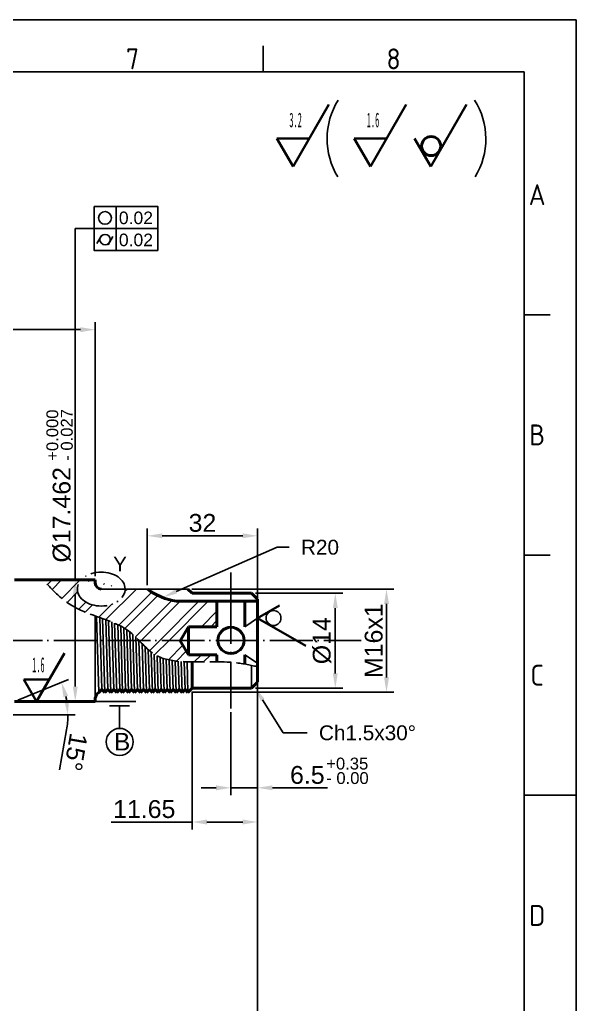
# Model space of a CAD drawing. Header units: millimetres. Extents: x 4780 to 5149, y 1689 to 1950.
# Drawn here: x 5055 to 5148.7, y 1784.4 to 1950.1 of the extents above; entities that cross this region are included whole.
import ezdxf
from ezdxf import colors
from ezdxf.entities.mleader import LeaderData, LeaderLine
from ezdxf.enums import TextEntityAlignment as Align
from ezdxf.math import Vec2, Vec3

# ---------------------------------------------------------------- set-up
doc = ezdxf.new("R2010")
doc.units = ezdxf.units.MM
for name, pattern in [('ACAD_ISO02W100', [15, 12, -3]), ('ACAD_ISO04W100', [30, 24, -3, 0, -3]), ('ACAD_ISO05W100', [33, 24, -3, 0, -3, 0, -3])]:
    doc.linetypes.add(name, pattern=pattern)
for name, color, linetype, lineweight in [('AM_0', 7, 'Continuous', 40), ('AM_4', 1, 'ACAD_ISO04W100', 25), ('AM_5', 3, 'Continuous', 25), ('AM_8', 40, 'ACAD_ISO02W100', 35), ('AM_BOR', 2, 'ACAD_ISO05W100', 35), ('CAXA4', 3, 'Continuous', 25)]:
    doc.layers.add(name, color=color, linetype=linetype, lineweight=lineweight)
doc.styles.add('ACISOTS', font='isocp.shx', dxfattribs={"height": 1})
doc.styles.get("Standard").update_dxf_attribs({"font": 'arial.ttf'})
doc.styles.add('UserTxtStyle3', font='', dxfattribs={"width": 0.4})
doc.styles.get('UserTxtStyle3').set_extended_font_data('FangSong_GB2312')
doc.dimstyles.new('ISO-25', dxfattribs={"dimtxt": 3, "dimasz": 2.5, "dimexe": 1.25, "dimexo": 0.625, "dimtad": 1, "dimtxsty": 'Standard', "dimcen": 2.5, "dimadec": 0, "dimazin": 0, "dimtfac": 1, "dimtmove": 0, "dimatfit": 3, "dimfxl": 1, "dimarcsym": 0})
pattern_1 = [(45, (0, -12.9047), (-2.3573172, 2.3573172), []), (45, (1.5715, -12.9047), (-2.3573172, 2.3573172), [])]

# ---------------------------------------------------------------- blocks, each defined once
blk = doc.blocks.new('A3 ZTL')
for p, q in [((401.17, 280.82), (19.57, 280.82)), ((401.17, 9.78), (401.17, 280.82))]:
    blk.add_line(p, q)
at = {"layer": 'AM_BOR', "color": 135, "linetype": 'Continuous', "lineweight": 25}
for p, q in [((0, 290.61), (410.96, 290.61)), ((410.96, 290.61), (410.96, 0))]:
    blk.add_line(p, q, dxfattribs=at)
at = {"layer": 'AM_BOR', "color": 135, "lineweight": 25}
for p, q in [((352.25, 280.82), (352.25, 285.71)), ((406.07, 235.32), (401.17, 235.32)), ((406.07, 190.31), (401.17, 190.31)), ((401.17, 145.3), (410.96, 145.3))]:
    blk.add_line(p, q, dxfattribs=at)
at = {"layer": 'AM_BOR', "color": 135, "lineweight": 25, "style": 'ACISOTS'}
for s, p in [('7', (327.79, 283.27)), ('8', (376.71, 283.27)), ('A', (403.62, 257.83)), ('B', (403.62, 212.82)), ('C', (403.62, 167.81)), ('D', (403.62, 122.8))]:
    blk.add_text(s, height=3.91, dxfattribs=at).set_placement(p, align=Align.MIDDLE)
blk = doc.blocks.new('*D202')
at = {"layer": 'AM_5', "color": 0, "lineweight": -2}
for p, q in [((5083.98, 1854.24), (5118.03, 1854.24)), ((5116.78, 1851.74), (5116.78, 1839.36)), ((5083.98, 1836.86), (5118.03, 1836.86))]:
    blk.add_line(p, q, dxfattribs=at)
at = {"layer": 'AM_5', "color": 0}
for points in [[(5116.37, 1851.74), (5117.2, 1851.74), (5116.78, 1854.24)], [(5116.37, 1839.36), (5117.2, 1839.36), (5116.78, 1836.86)]]:
    blk.add_solid(points, dxfattribs=at)
at = {"layer": 'Defpoints', "color": 0}
for p in [(5083.35, 1854.24), (5083.35, 1836.86), (5116.78, 1836.86)]:
    blk.add_point(p, dxfattribs=at)
at = {"layer": 'AM_5', "color": 0, "insert": (5114.63, 1845.55), "char_height": 3, "attachment_point": 5, "rotation": 90}
blk.add_mtext('M16x1', dxfattribs=at)
blk = doc.blocks.new('*D203')
at = {"layer": 'AM_5', "color": 0, "lineweight": -2}
for p, q in [((5094.7, 1853.55), (5109.41, 1853.55)), ((5108.16, 1851.05), (5108.16, 1840.05)), ((5094.7, 1837.55), (5109.41, 1837.55))]:
    blk.add_line(p, q, dxfattribs=at)
at = {"layer": 'AM_5', "color": 0}
for points in [[(5107.75, 1851.05), (5108.58, 1851.05), (5108.16, 1853.55)], [(5107.75, 1840.05), (5108.58, 1840.05), (5108.16, 1837.55)]]:
    blk.add_solid(points, dxfattribs=at)
at = {"layer": 'Defpoints', "color": 0}
for p in [(5094.07, 1853.55), (5094.07, 1837.55), (5108.16, 1837.55)]:
    blk.add_point(p, dxfattribs=at)
at = {"layer": 'AM_5', "color": 0, "insert": (5105.92, 1845.55), "char_height": 3, "attachment_point": 5, "rotation": 90}
blk.add_mtext('%%C14', dxfattribs=at)
blk = doc.blocks.new('*D204')
at = {"layer": 'AM_5', "color": 0, "lineweight": -2}
for p, q in [((5076.51, 1854.87), (5076.51, 1864.45)), ((5095.07, 1852.8), (5095.07, 1864.45)), ((5079.01, 1863.2), (5092.57, 1863.2))]:
    blk.add_line(p, q, dxfattribs=at)
at = {"layer": 'AM_5', "color": 0}
for points in [[(5079.01, 1863.62), (5079.01, 1862.79), (5076.51, 1863.2)], [(5092.57, 1863.62), (5092.57, 1862.79), (5095.07, 1863.2)]]:
    blk.add_solid(points, dxfattribs=at)
at = {"layer": 'Defpoints', "color": 0}
for p in [(5095.07, 1863.2), (5076.51, 1854.24), (5095.07, 1852.18)]:
    blk.add_point(p, dxfattribs=at)
at = {"layer": 'AM_5', "color": 0, "insert": (5085.79, 1865.36), "char_height": 3, "attachment_point": 5}
blk.add_mtext('32', dxfattribs=at)
blk = doc.blocks.new('*D205')
at = {"layer": 'AM_5', "color": 0, "lineweight": -2}
for p, q in [((5064.37, 1855.77), (5064.37, 1875.21)), ((5063.24, 1855.77), (5065.62, 1855.77)), ((5064.37, 1837.82), (5064.37, 1853.27)), ((5063.85, 1835.32), (5063.12, 1835.32))]:
    blk.add_line(p, q, dxfattribs=at)
at = {"layer": 'AM_5', "color": 0}
for points in [[(5063.96, 1853.27), (5064.79, 1853.27), (5064.37, 1855.77)], [(5063.96, 1837.82), (5064.79, 1837.82), (5064.37, 1835.32)]]:
    blk.add_solid(points, dxfattribs=at)
at = {"layer": 'Defpoints', "color": 0}
for p in [(5062.62, 1855.77), (5064.37, 1835.32), (5064.47, 1835.32)]:
    blk.add_point(p, dxfattribs=at)
at = {"layer": 'AM_5', "color": 0, "insert": (5062.13, 1866.74), "char_height": 3, "attachment_point": 5, "rotation": 90}
blk.add_mtext('%%C17.462', dxfattribs=at)
blk = doc.blocks.new('*D223')
at = {"layer": 'AM_5', "color": 0, "lineweight": -2}
for p, q in [((5017.08, 1888.43), (5017.08, 1899.15)), ((5067.75, 1856.4), (5067.75, 1899.15)), ((5065.25, 1897.9), (5019.58, 1897.9))]:
    blk.add_line(p, q, dxfattribs=at)
at = {"layer": 'AM_5', "color": 0}
for points in [[(5019.58, 1898.32), (5019.58, 1897.48), (5017.08, 1897.9)], [(5065.25, 1898.32), (5065.25, 1897.48), (5067.75, 1897.9)]]:
    blk.add_solid(points, dxfattribs=at)
at = {"layer": 'Defpoints', "color": 0}
for p in [(5017.08, 1897.9), (5017.08, 1887.81), (5067.75, 1855.77)]:
    blk.add_point(p, dxfattribs=at)
at = {"layer": 'AM_5', "color": 0, "insert": (5042.41, 1900.05), "char_height": 3, "attachment_point": 5}
blk.add_mtext('55', dxfattribs=at)
blk = doc.blocks.new('*D224')
at = {"layer": 'AM_5', "color": 0, "lineweight": -2}
for p, q in [((5095.07, 1838.22), (5095.07, 1813.78)), ((5084.05, 1836.92), (5084.05, 1813.78)), ((5084.05, 1815.03), (5070.43, 1815.03)), ((5092.57, 1815.03), (5086.55, 1815.03))]:
    blk.add_line(p, q, dxfattribs=at)
at = {"layer": 'AM_5', "color": 0}
for points in [[(5086.55, 1815.45), (5086.55, 1814.61), (5084.05, 1815.03)], [(5092.57, 1815.45), (5092.57, 1814.61), (5095.07, 1815.03)]]:
    blk.add_solid(points, dxfattribs=at)
at = {"layer": 'Defpoints', "color": 0}
for p in [(5095.07, 1838.85), (5084.05, 1837.55), (5084.05, 1815.03)]:
    blk.add_point(p, dxfattribs=at)
at = {"layer": 'AM_5', "color": 0, "insert": (5075.99, 1817.19), "char_height": 3, "attachment_point": 5}
blk.add_mtext('11.65', dxfattribs=at)
blk = doc.blocks.new('*D225')
at = {"layer": 'AM_5', "color": 0, "lineweight": -2}
for p, q in [((5095.07, 1837.92), (5095.07, 1819.54)), ((5090.59, 1833.51), (5090.59, 1819.54)), ((5088.09, 1820.79), (5085.59, 1820.79)), ((5090.59, 1820.79), (5095.07, 1820.79)), ((5097.57, 1820.79), (5106.82, 1820.79))]:
    blk.add_line(p, q, dxfattribs=at)
at = {"layer": 'AM_5', "color": 0}
for points in [[(5088.09, 1821.2), (5088.09, 1820.37), (5090.59, 1820.79)], [(5097.57, 1821.2), (5097.57, 1820.37), (5095.07, 1820.79)]]:
    blk.add_solid(points, dxfattribs=at)
at = {"layer": 'Defpoints', "color": 0}
for p in [(5095.07, 1838.55), (5090.59, 1834.14), (5095.07, 1820.79)]:
    blk.add_point(p, dxfattribs=at)
at = {"layer": 'AM_5', "color": 0, "insert": (5103.45, 1822.94), "char_height": 3, "attachment_point": 5}
blk.add_mtext('6.5', dxfattribs=at)
blk = doc.blocks.new('*D230')
at = {"layer": 'AM_5', "color": 0, "lineweight": -2}
for p, q in [((5095.07, 1814.41), (5095.07, 1776.38)), ((4975.78, 1811.77), (4975.78, 1776.38)), ((4978.28, 1777.63), (5092.57, 1777.63))]:
    blk.add_line(p, q, dxfattribs=at)
at = {"layer": 'AM_5', "color": 0}
for points in [[(4978.28, 1778.04), (4978.28, 1777.21), (4975.78, 1777.63)], [(5092.57, 1778.04), (5092.57, 1777.21), (5095.07, 1777.63)]]:
    blk.add_solid(points, dxfattribs=at)
at = {"layer": 'Defpoints', "color": 0}
for p in [(5095.07, 1815.03), (4975.78, 1812.4), (5095.07, 1777.63)]:
    blk.add_point(p, dxfattribs=at)
at = {"layer": 'AM_5', "color": 0, "insert": (5035.43, 1779.78), "char_height": 3, "attachment_point": 5}
blk.add_mtext('120', dxfattribs=at)
blk = doc.blocks.new('*D235')
at = {"layer": 'AM_5', "color": 0, "lineweight": -2}
for p, q in [((5054.72, 1835.56), (5063.21, 1839.02)), ((5049.2, 1833.05), (5064.38, 1833.05)), ((5062.91, 1830.56), (5061.74, 1823.81))]:
    blk.add_line(p, q, dxfattribs=at)
for start, end in [(9.8556, 12.3505), (350.1444, 0)]:
    blk.add_arc((5048.58, 1833.05), 14.55, start, end, dxfattribs=at)
at = {"layer": 'AM_5', "color": 0}
for points in [[(5062.39, 1836.04), (5063.19, 1836.29), (5062.05, 1838.55)], [(5063.33, 1835.58), (5062.5, 1835.5), (5063.13, 1833.05)]]:
    blk.add_solid(points, dxfattribs=at)
at = {"layer": 'Defpoints', "color": 0}
for p in [(5062.64, 1836.77), (5054.14, 1835.32), (5040.16, 1833.05), (5048.58, 1833.05), (5048.58, 1833.05)]:
    blk.add_point(p, dxfattribs=at)
at = {"layer": 'AM_5', "color": 0, "insert": (5064.45, 1826.81), "char_height": 3, "attachment_point": 5, "rotation": 260.1444}
blk.add_mtext('15%%d', dxfattribs=at)
blk = doc.blocks.new('*D238')
at = {"layer": 'AM_5', "color": 0, "lineweight": -2}
for p, q in [((4850.22, 1876.72), (4843.85, 1884.06)), ((4850.83, 1845.59), (4826.32, 1845.59))]:
    blk.add_line(p, q, dxfattribs=at)
blk.add_arc((4877.28, 1845.59), 49.71, 133.8816, 177.1184, dxfattribs=at)
at = {"layer": 'AM_5', "color": 0}
for points in [[(4842.54, 1881.73), (4843.11, 1881.12), (4844.67, 1883.11)], [(4828.05, 1848.08), (4827.22, 1848.1), (4827.57, 1845.59)]]:
    blk.add_solid(points, dxfattribs=at)
at = {"layer": 'Defpoints', "color": 0}
for p in [(4850.63, 1876.25), (4861.29, 1863.99), (4829.58, 1859.57), (4851.45, 1845.59), (5112.5, 1845.59)]:
    blk.add_point(p, dxfattribs=at)
at = {"layer": 'AM_5', "color": 0, "insert": (4830.13, 1867.2), "char_height": 3, "attachment_point": 5, "rotation": 65.3789}
blk.add_mtext('49°', dxfattribs=at)
blk = doc.blocks.new('*D239')
at = {"layer": 'AM_5', "color": 0, "lineweight": -2}
for p, q in [((4850.83, 1845.59), (4826.33, 1845.59)), ((4850.22, 1814.59), (4843.82, 1807.22))]:
    blk.add_line(p, q, dxfattribs=at)
blk.add_arc((4877.17, 1845.59), 49.59, 182.8886, 226.1114, dxfattribs=at)
at = {"layer": 'AM_5', "color": 0}
for points in [[(4827.23, 1843.08), (4828.06, 1843.1), (4827.58, 1845.59)], [(4843.07, 1810.16), (4842.51, 1809.54), (4844.64, 1808.17)]]:
    blk.add_solid(points, dxfattribs=at)
at = {"layer": 'Defpoints', "color": 0}
for p in [(4851.45, 1845.59), (5112.5, 1845.59), (4829.58, 1831.65), (4861.29, 1827.33), (4850.63, 1815.06)]:
    blk.add_point(p, dxfattribs=at)
at = {"layer": 'AM_5', "color": 0, "insert": (4834.01, 1825.92), "char_height": 3, "attachment_point": 5, "rotation": 294.5}
blk.add_mtext('49°', dxfattribs=at)
blk = doc.blocks.new('*D240')
at = {"layer": 'AM_5', "color": 0, "lineweight": -2}
blk.add_line((4913.53, 1865.25), (4922.41, 1870), dxfattribs=at)
blk.add_arc((4876.82, 1845.59), 50.46, 2.8387, 25.3238, dxfattribs=at)
at = {"layer": 'AM_5', "color": 0}
for points in [[(4922.06, 1866.99), (4922.81, 1867.37), (4921.31, 1869.41)], [(4927.64, 1848.1), (4926.8, 1848.08), (4927.28, 1845.59)]]:
    blk.add_solid(points, dxfattribs=at)
at = {"layer": 'Defpoints', "color": 0}
for p in [(4912.98, 1864.95), (4898.64, 1857.28), (4926.61, 1853.82), (4851.45, 1845.59), (5112.5, 1845.59)]:
    blk.add_point(p, dxfattribs=at)
at = {"layer": 'AM_5', "color": 0, "insert": (4927.86, 1858.4), "char_height": 3, "attachment_point": 5, "rotation": 284.0813}
blk.add_mtext("28%%d30'", dxfattribs=at)
blk = doc.blocks.new('*D241')
at = {"layer": 'AM_5', "color": 0, "lineweight": -2}
blk.add_line((4913.53, 1826.07), (4922.44, 1821.3), dxfattribs=at)
blk.add_arc((4877.06, 1845.59), 50.23, 334.6897, 357.1478, dxfattribs=at)
at = {"layer": 'AM_5', "color": 0}
for points in [[(4926.8, 1843.1), (4927.64, 1843.08), (4927.28, 1845.59)], [(4922.83, 1823.93), (4922.09, 1824.31), (4921.34, 1821.89)]]:
    blk.add_solid(points, dxfattribs=at)
at = {"layer": 'Defpoints', "color": 0}
for p in [(4851.45, 1845.59), (5112.5, 1845.59), (4898.64, 1834.04), (4924.61, 1829.43), (4912.98, 1826.36)]:
    blk.add_point(p, dxfattribs=at)
at = {"layer": 'AM_5', "color": 0, "insert": (4923.68, 1833.9), "char_height": 3, "attachment_point": 5, "rotation": 75.9187}
blk.add_mtext("28%%D30'   ", dxfattribs=at)

msp = doc.modelspace()

# ---------------------------------------------------------------- hatches: boundary and pattern name
at = {"layer": 'AM_5'}
h = msp.add_hatch(dxfattribs=at)
h.set_pattern_fill('ANSI32', color=256, scale=0.35, style=0)
h.set_pattern_definition(pattern_1)
edge = h.paths.add_edge_path()
edge.add_line((5076.512, 1854.241), (5072.773, 1854.241))
edge.add_ellipse((5068.75, 1854.241), major_axis=(-4.023, -0.028), ratio=0.7108567, start_angle=327.0125, end_angle=539.43325, ccw=False)
edge.add_line((5065.364, 1855.774), (5059.092, 1855.774))
edge.add_spline(control_points=[(5059.092, 1855.774), (5059.919, 1854.747), (5061.715, 1852.745), (5066.62, 1849.624), (5071.977, 1848.756), (5074.639, 1846.083), (5075.111, 1845.593)], knot_values=[23.6779011, 23.6779011, 23.6779011, 23.6779011, 27.6173925, 31.7557216, 40.9108908, 42.9154523, 42.9154523, 42.9154523, 42.9154523], degree=3, periodic=0)
edge.add_line((5075.111, 1845.593), (5082.087, 1845.593))
edge.add_line((5082.087, 1845.593), (5083.423, 1847.907))
edge.add_line((5083.423, 1847.907), (5088.214, 1847.907))
edge.add_line((5088.214, 1847.907), (5088.214, 1852.179))
edge.add_line((5088.214, 1852.179), (5081.431, 1852.179))
edge.add_arc((5083.203, 1863.305), 11.265, 233.56678, 260.9533, ccw=False)
h = msp.add_hatch(dxfattribs=at)
h.set_pattern_fill('ANSI32', color=256, scale=0.35, style=0)
h.set_pattern_definition(pattern_1)
edge = h.paths.add_edge_path()
edge.add_spline(control_points=[(5075.111, 1845.593), (5075.994, 1844.677), (5077.868, 1842.616), (5082.764, 1841.833), (5086.235, 1841.999), (5088.214, 1841.991)], knot_values=[9.5304221, 9.5304221, 9.5304221, 9.5304221, 13.2838205, 17.6917245, 23.6779011, 23.6779011, 23.6779011, 23.6779011], degree=3, periodic=0)
edge.add_line((5088.214, 1841.991), (5088.214, 1843.19))
edge.add_line((5088.214, 1843.19), (5083.423, 1843.19))
edge.add_line((5083.423, 1843.19), (5082.036, 1845.593))
edge.add_line((5082.036, 1845.593), (5075.111, 1845.593))

# ---------------------------------------------------------------- linework, layer by layer
at = {"color": 0}
msp.add_arc((5119.037, 1930.017), 12.265, 147.80757, 211.52515, dxfattribs=at)
msp.add_arc((5121.242, 1930.017), 12.265, 328.47485, 32.19243)
at = {"layer": 'AM_0', "color": 0, "linetype": 'Continuous', "lineweight": 35}
for q in [(5130.267, 1935.782), (5121.503, 1930.089)]:
    msp.add_line((5124.242, 1925.346), q, dxfattribs=at)
at = {"layer": 'AM_0'}
for p, q in [((5067.75, 1855.774), (5054.144, 1855.774)), ((5067.75, 1855.241), (5067.75, 1855.774)), ((5084.047, 1853.548), (5083.354, 1854.241)), ((5084.047, 1853.548), (5083.354, 1854.241)), ((5084.047, 1853.548), (5094.072, 1853.548)), ((5094.072, 1853.548), (5095.072, 1852.548)), ((5095.072, 1852.179), (5081.424, 1852.179)), ((5088.214, 1852.179), (5088.214, 1847.907)), ((5092.931, 1852.179), (5092.931, 1847.907)), ((5095.072, 1845.548), (5095.072, 1852.548)), ((5083.423, 1847.907), (5082.062, 1845.548)), ((5083.423, 1845.548), (5083.423, 1847.907)), ((5088.214, 1847.907), (5083.423, 1847.907)), ((5083.423, 1843.19), (5082.062, 1845.548)), ((5083.423, 1845.548), (5083.423, 1843.19)), ((5095.072, 1845.548), (5095.072, 1838.549)), ((5088.214, 1843.19), (5083.423, 1843.19)), ((5088.214, 1843.19), (5088.214, 1841.991)), ((5092.931, 1843.19), (5092.931, 1841.614)), ((5084.047, 1841.975), (5084.047, 1837.549)), ((5094.072, 1837.549), (5095.072, 1838.549)), ((5068.854, 1837.356), (5068.354, 1836.856)), ((5069.354, 1836.856), (5068.854, 1837.356)), ((5069.854, 1837.356), (5069.354, 1836.856)), ((5070.354, 1836.856), (5069.854, 1837.356)), ((5070.854, 1837.356), (5070.354, 1836.856)), ((5071.354, 1836.856), (5070.854, 1837.356)), ((5071.854, 1837.356), (5071.354, 1836.856)), ((5072.354, 1836.856), (5071.854, 1837.356)), ((5072.854, 1837.356), (5072.354, 1836.856)), ((5073.354, 1836.856), (5072.854, 1837.356)), ((5073.854, 1837.356), (5073.354, 1836.856)), ((5074.354, 1836.856), (5073.854, 1837.356)), ((5074.854, 1837.356), (5074.354, 1836.856)), ((5075.354, 1836.856), (5074.854, 1837.356)), ((5075.854, 1837.356), (5075.354, 1836.856)), ((5076.354, 1836.856), (5075.854, 1837.356)), ((5076.854, 1837.356), (5076.354, 1836.856)), ((5077.354, 1836.856), (5076.854, 1837.356)), ((5077.854, 1837.356), (5077.354, 1836.856)), ((5078.354, 1836.856), (5077.854, 1837.356)), ((5078.854, 1837.356), (5078.354, 1836.856)), ((5079.354, 1836.856), (5078.854, 1837.356)), ((5079.854, 1837.356), (5079.354, 1836.856)), ((5080.354, 1836.856), (5079.854, 1837.356)), ((5080.854, 1837.356), (5080.354, 1836.856)), ((5081.354, 1836.856), (5080.854, 1837.356)), ((5081.854, 1837.356), (5081.354, 1836.856)), ((5082.354, 1836.856), (5081.854, 1837.356)), ((5082.854, 1837.356), (5082.354, 1836.856)), ((5083.354, 1836.856), (5082.854, 1837.356)), ((5084.047, 1837.549), (5083.354, 1836.856)), ((5084.047, 1837.549), (5094.072, 1837.549)), ((5067.75, 1835.323), (5054.144, 1835.323)), ((5067.75, 1835.856), (5067.75, 1835.323))]:
    msp.add_line(p, q, dxfattribs=at)
at = {"layer": 'AM_0', "lineweight": 25}
for p, q in [((5083.354, 1854.241), (5068.75, 1854.241)), ((5067.75, 1835.323), (5067.75, 1849.715)), ((5092.931, 1847.907), (5095.072, 1849.348)), ((5092.931, 1843.19), (5095.072, 1841.749)), ((5094.072, 1837.549), (5094.072, 1841.397))]:
    msp.add_line(p, q, dxfattribs=at)
at = {"layer": 'AM_0'}
for centre, radius in [((5124.3, 1928.798), 1.611), ((5090.59, 1845.593), 2.21)]:
    msp.add_circle(centre, radius, dxfattribs=at)
for centre, radius, start, end in [((5068.75, 1855.241), 1, 180, 270), ((5083.203, 1863.305), 11.265, 233.56678, 260.9533), ((5069.089, 1835.73), 1.345, 123.15276, 174.61829)]:
    msp.add_arc(centre, radius, start, end, dxfattribs=at)
at = {"layer": 'AM_4', "lineweight": 25, "ltscale": 0.5}
msp.add_line((5090.59, 1857.048), (5090.59, 1834.139), dxfattribs=at)
at = {"layer": 'AM_4', "lineweight": 25, "ltscale": 0.3}
msp.add_line((4851.453, 1845.593), (5112.498, 1845.593), dxfattribs=at)
at = {"layer": 'AM_5'}
for p, q in [((5064.373, 1875.212), (5064.373, 1914.937)), ((5067.546, 1914.937), (5064.373, 1914.937)), ((5068.354, 1836.856), (5067.977, 1849.635)), ((5068.854, 1837.356), (5068.497, 1849.454)), ((5069.354, 1836.856), (5068.988, 1849.282)), ((5069.508, 1849.096), (5069.854, 1837.356)), ((5070.354, 1836.856), (5069.998, 1848.915)), ((5070.519, 1848.711), (5070.854, 1837.356)), ((5071.354, 1836.856), (5071.01, 1848.506)), ((5071.854, 1837.356), (5071.532, 1848.269)), ((5072.354, 1836.856), (5072.025, 1848.022)), ((5072.548, 1847.73), (5072.854, 1837.356)), ((5073.354, 1836.856), (5073.042, 1847.417)), ((5073.568, 1847.036), (5073.854, 1837.356)), ((5074.354, 1836.856), (5074.066, 1846.618)), ((5074.595, 1846.117), (5074.854, 1837.356)), ((5075.354, 1836.856), (5075.096, 1845.609)), ((5075.854, 1837.356), (5075.627, 1845.057)), ((5076.354, 1836.856), (5076.127, 1844.55)), ((5076.656, 1844.052), (5076.854, 1837.356)), ((5077.354, 1836.856), (5077.154, 1843.637)), ((5077.679, 1843.266), (5077.854, 1837.356)), ((5078.354, 1836.856), (5078.173, 1842.985)), ((5078.854, 1837.356), (5078.695, 1842.749)), ((5079.354, 1836.856), (5079.185, 1842.572)), ((5079.704, 1842.423), (5079.854, 1837.356)), ((5080.354, 1836.856), (5080.193, 1842.312)), ((5080.71, 1842.219), (5080.854, 1837.356)), ((5081.354, 1836.856), (5081.198, 1842.15)), ((5081.714, 1842.094), (5081.854, 1837.356)), ((5082.354, 1836.856), (5082.2, 1842.053)), ((5082.854, 1837.356), (5082.716, 1842.02)), ((5083.354, 1836.856), (5083.202, 1841.997)), ((5067.75, 1835.323), (5074.547, 1835.323))]:
    msp.add_line(p, q, dxfattribs=at)
at = {"layer": 'AM_5', "lineweight": 25}
for p, q in [((5068.826, 1913.828), (5068.012, 1912.419)), ((5070.704, 1913.592), (5069.891, 1912.183)), ((5073.527, 1834.603), (5070.161, 1834.603)), ((5071.844, 1830.792), (5071.844, 1834.603))]:
    msp.add_line(p, q, dxfattribs=at)
at = {"layer": 'AM_5', "linetype": 'Continuous', "lineweight": 35}
for p, q in [((5095.072, 1849.348), (5098.762, 1851.478)), ((5095.072, 1849.348), (5103.189, 1844.661)), ((5057.87, 1835.323), (5062.556, 1843.44)), ((5057.87, 1835.323), (5055.74, 1839.012)), ((5055.74, 1839.012), (5060, 1839.012))]:
    msp.add_line(p, q, dxfattribs=at)
at = {"layer": 'AM_5', "lineweight": 25}
for points in [[(5067.546, 1918.646), (5071.255, 1918.646), (5071.255, 1914.937), (5067.546, 1914.937)], [(5071.255, 1918.646), (5078.259, 1918.646), (5078.259, 1914.937), (5071.255, 1914.937)], [(5067.546, 1914.937), (5071.255, 1914.937), (5071.255, 1911.229), (5067.546, 1911.229)], [(5071.255, 1914.937), (5078.259, 1914.937), (5078.259, 1911.229), (5071.255, 1911.229)]]:
    msp.add_lwpolyline(points, close=True, dxfattribs=at)
for centre, radius in [((5069.39, 1916.705), 1.074), ((5069.39, 1913.06), 0.869), ((5071.861, 1828.513), 2.279)]:
    msp.add_circle(centre, radius, dxfattribs=at)
at = {"layer": 'AM_5'}
msp.add_circle((5097.758, 1849.362), 1.253, dxfattribs=at)
at = {"layer": 'AM_8', "lineweight": 25, "ltscale": 0.3}
msp.add_open_spline([(5095.072, 1841.179), (5093.742, 1841.483), (5089.506, 1842.295), (5083.765, 1841.672), (5077.174, 1842.727), (5073.292, 1848.543), (5066.62, 1849.624), (5061.715, 1852.745), (5059.919, 1854.747), (5059.092, 1855.774)], degree=3, knots=[2.5615252, 2.5615252, 2.5615252, 2.5615252, 6.6363635, 15.5165987, 19.9245027, 25.6824625, 34.8376317, 38.9759609, 42.9154523, 42.9154523, 42.9154523, 42.9154523], dxfattribs=at)
at = {"layer": 'AM_BOR', "lineweight": 25, "ltscale": 0.3, "extrusion": (0, 0, -1)}
msp.add_ellipse((5068.75, 1854.241), major_axis=(-4.023, -0.028), ratio=0.7108567, start_param=-3.141592653589793, end_param=3.141592653589793, dxfattribs=at)
at = {"layer": 'CAXA4', "color": 0, "linetype": 'Continuous', "lineweight": 35}
for p, q in [((5101.043, 1925.346), (5107.068, 1935.782)), ((5114.078, 1925.346), (5120.103, 1935.782)), ((5101.043, 1925.346), (5098.304, 1930.089)), ((5098.304, 1930.089), (5103.782, 1930.089)), ((5114.078, 1925.346), (5111.339, 1930.089)), ((5111.339, 1930.089), (5116.817, 1930.089))]:
    msp.add_line(p, q, dxfattribs=at)

# ---------------------------------------------------------------- block references
at = {"linetype": 'ByBlock', "lineweight": 0, "xscale": 0.8984250000000003, "yscale": 0.8984250000000003, "zscale": 0.8984250000000003}
msp.add_blockref('A3 ZTL', (4779.524, 1688.982), dxfattribs=at)

# ---------------------------------------------------------------- texts
at = {"layer": 'AM_5', "attachment_point": 1}
for s, width, gutter_width, insert, char_height in [('0.02', 5.48831, 10, (5071.717, 1917.773), 2.1134), ('0.02', 5.48831, 10, (5071.717, 1914.064), 2.1134), ('Y', 6.01139, 12.5, (5070.753, 1859.7), 2.5), ('B', 5.48831, 10, (5070.876, 1830.038), 2.966), ('+0.35', 8.73212, 12.5, (5106.637, 1825.868), 2), ('- 0.00', 8.73212, 12.5, (5106.637, 1823.429), 2)]:
    msp.add_mtext_dynamic_manual_height_columns(s, width=width, gutter_width=gutter_width, heights=[0], dxfattribs=dict(at, insert=insert, char_height=char_height))
at = {"layer": 'AM_5', "char_height": 2, "attachment_point": 1, "rotation": 90}
for s, insert in [('+0.000', (5059.51, 1875.837)), ('- 0.027', (5061.949, 1875.837))]:
    msp.add_mtext_dynamic_manual_height_columns(s, width=8.73212, gutter_width=12.5, heights=[0], dxfattribs=dict(at, insert=insert))
at = {"layer": 'AM_5', "linetype": 'Continuous', "lineweight": 25, "insert": (5057.139, 1842.767), "char_height": 2.53249, "attachment_point": 1, "style": 'UserTxtStyle3'}
msp.add_mtext('\\fFangSong_GB2312|b0|i0|p34;1.6', dxfattribs=at)
at = {"layer": 'CAXA4', "color": 0, "linetype": 'Continuous', "lineweight": 25, "attachment_point": 1, "style": 'UserTxtStyle3'}
for s, insert, char_height in [('3.2', (5100.422, 1934.435), 2.4667), ('\\fFangSong_GB2312|b0|i0|p34;1.6', (5113.449, 1934.435), 2.46672)]:
    msp.add_mtext(s, dxfattribs=dict(at, insert=insert, char_height=char_height))

# ---------------------------------------------------------------- dimensions: what is measured, and where the dimension line sits
at = {"layer": 'AM_5'}
for base, p1, p2, text, picture, middle in [((5017.078, 1897.901), (5067.75, 1855.774), (5017.078, 1887.806), '55', '*D223', (5042.414, 1900.052)), ((5095.072, 1863.203), (5076.512, 1854.241), (5095.072, 1852.179), '32', '*D204', (5085.792, 1865.36)), ((5084.047, 1815.031), (5095.072, 1838.848), (5084.047, 1837.549), '11.65', '*D224', (5075.99, 1817.188)), ((5095.072, 1777.627), (4975.779, 1812.399), (5095.072, 1815.031), '120', '*D230', (5035.426, 1779.784))]:
    dim = msp.add_linear_dim(base=base, p1=p1, p2=p2, text=text, dimstyle='ISO-25', dxfattribs=at)
    dim.commit()
    dim.dimension.update_dxf_attribs({"geometry": picture, "text_midpoint": middle})
dim = msp.add_angular_dim_2l(base=(4829.577, 1859.574), line1=((4851.453, 1845.593), (5112.498, 1845.593)), line2=((4861.294, 1863.988), (4850.634, 1876.251)), dimstyle='ISO-25', dxfattribs=at)
dim.commit()
dim.dimension.update_dxf_attribs({"geometry": '*D238', "text_midpoint": (4832.09, 1866.305), "dimtype": 162})
dim = msp.add_linear_dim(base=(5064.373, 1835.323), p1=(5062.618, 1855.774), p2=(5064.472, 1835.323), angle=90, text='%%C17.462', dimstyle='ISO-25', dxfattribs=at)
dim.commit()
dim.dimension.update_dxf_attribs({"geometry": '*D205', "text_midpoint": (5064.373, 1866.743), "dimtype": 160})
for base, line1, line2, text, picture, middle in [((4926.607, 1853.825), ((4851.453, 1845.593), (5112.498, 1845.593)), ((4898.639, 1857.275), (4912.984, 1864.954)), "28%%d30'", '*D240', (4927.86, 1858.396)), ((4924.611, 1829.428), ((4851.453, 1845.593), (5112.498, 1845.593)), ((4898.639, 1834.04), (4912.984, 1826.36)), "28%%D30'   ", '*D241', (4923.681, 1833.899)), ((5062.644, 1836.768), ((5040.159, 1833.049), (5048.576, 1833.049)), ((5048.576, 1833.049), (5054.144, 1835.323)), '15%%d', '*D235', (5064.451, 1826.814))]:
    dim = msp.add_angular_dim_2l(base=base, line1=line1, line2=line2, text=text, dimstyle='ISO-25', dxfattribs=at)
    dim.commit()
    dim.dimension.update_dxf_attribs({"geometry": picture, "text_midpoint": middle})
for base, p1, p2, text, picture, middle in [((5116.784, 1836.856), (5083.354, 1854.241), (5083.354, 1836.856), 'M16x1', '*D202', (5114.627, 1845.548)), ((5108.162, 1837.549), (5094.072, 1853.548), (5094.072, 1837.549), '%%C14', '*D203', (5105.921, 1845.548))]:
    dim = msp.add_linear_dim(base=base, p1=p1, p2=p2, angle=90, text=text, dimstyle='ISO-25', dxfattribs=at)
    dim.commit()
    dim.dimension.update_dxf_attribs({"geometry": picture, "text_midpoint": middle})
dim = msp.add_angular_dim_2l(base=(4829.581, 1831.647), line1=((4861.294, 1827.327), (4850.634, 1815.064)), line2=((4851.453, 1845.593), (5112.498, 1845.593)), dimstyle='ISO-25', dxfattribs=at)
dim.commit()
dim.dimension.update_dxf_attribs({"geometry": '*D239', "text_midpoint": (4834.008, 1825.922)})
dim = msp.add_linear_dim(base=(5095.072, 1820.786), p1=(5090.59, 1834.139), p2=(5095.072, 1838.549), text='6.5', dimstyle='ISO-25', dxfattribs=at)
dim.commit()
dim.dimension.update_dxf_attribs({"geometry": '*D225', "text_midpoint": (5103.448, 1820.786), "dimtype": 160})

# ---------------------------------------------------------------- leaders
ml = msp.add_multileader_mtext('Standard', dxfattribs=at)
ml.set_content('R20', color=256)
ml.set_leader_properties()
ml.build(insert=Vec2(0, 0))
ml.multileader.update_dxf_attribs({"arrow_head_size": 2.3})
ctx = ml.context
ctx.base_point, ctx.char_height, ctx.arrow_head_size, ctx.plane_origin = Vec3(5100.38, 1861.265), 2.5, 2.3, Vec3(5079.242, 1852.898)
notes = []
notes.append((ctx, [(0, (1, 1, 0), (5098.38, 1861.265), (1, 0), 2, [(0, [(5079.242, 1852.898)], 0, [])])]))
ctx.mtext.insert, ctx.mtext.flow_direction = Vec3(5102.38, 1862.536), 5
ml = msp.add_multileader_mtext('Standard', dxfattribs=at)
ml.set_content('Ch1.5x30%%D', color=256)
ml.set_leader_properties()
ml.build(insert=Vec2(0, 0))
ml.multileader.update_dxf_attribs({"arrow_head_size": 2.3})
ctx = ml.context
ctx.base_point, ctx.char_height, ctx.arrow_head_size, ctx.plane_origin = Vec3(5103.406, 1830.028), 2.5, 2.3, Vec3(5094.697, 1837.549)
notes.append((ctx, [(0, (1, 1, 0), (5099.406, 1830.028), (1, 0), 4, [(0, [(5094.697, 1837.549)], 0, [])])]))
ctx.mtext.insert, ctx.mtext.flow_direction = Vec3(5105.406, 1831.3), 5
for ctx, leaders in notes:
    for number, flags, end, landing, length, lines in leaders:
        leader = LeaderData()
        leader.index, (leader.has_last_leader_line, leader.has_dogleg_vector, leader.attachment_direction) = number, flags
        leader.last_leader_point, leader.dogleg_vector, leader.dogleg_length = Vec3(end), Vec3(landing), length
        for number, points, colour, breaks in lines:
            line = LeaderLine()
            line.index, line.vertices, line.color, line.breaks = number, Vec3.list(points), colors.encode_raw_color(colour), breaks
            leader.lines.append(line)
        ctx.leaders.append(leader)

doc.saveas('drawing.dxf')
